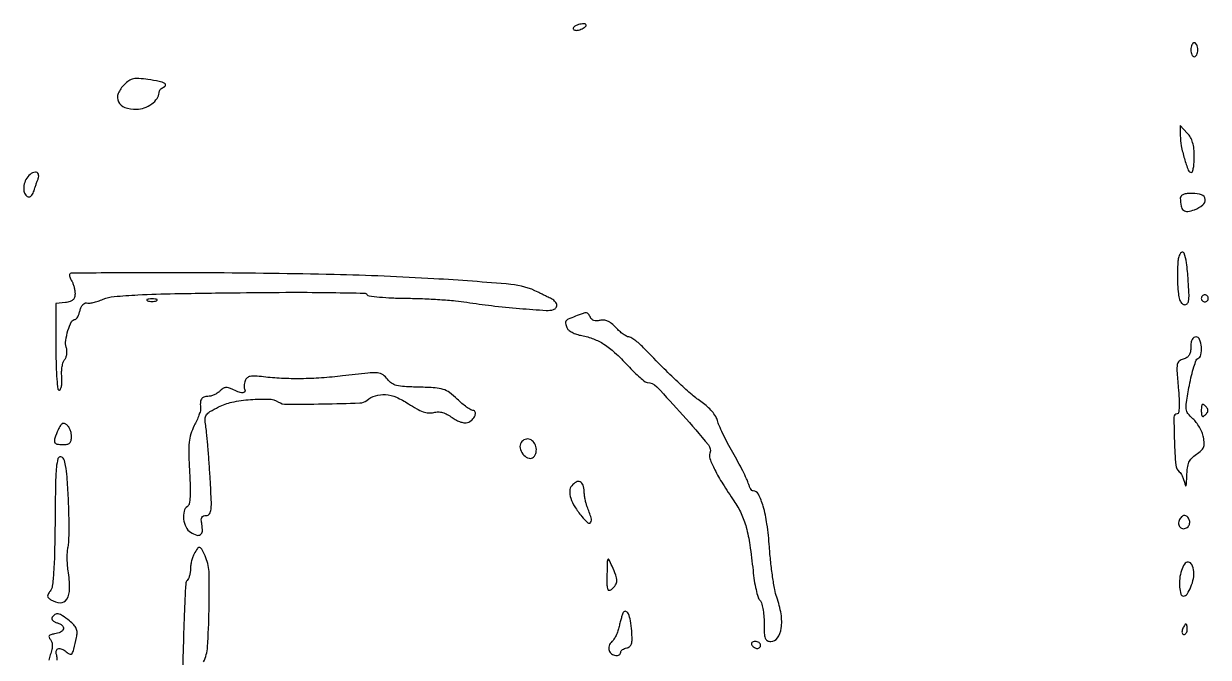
# Model space of a CAD drawing. Extents: x 0 to 5034, y 0 to 2560.
# Drawn here: x 4285.3 to 4624, y 1930.5 to 2111.4 of the extents above; entities that cross this region are included whole.
import ezdxf

# ---------------------------------------------------------------- set-up
doc = ezdxf.new("R2010")
doc.units = 0

msp = doc.modelspace()

# ---------------------------------------------------------------- linework, layer by layer
for points in [[(4443.566376, 2111.046976, 0.042893), (4442.89263, 2110.734737, 0.105889), (4442.489032, 2110.373044, 0.208958), (4442.413051, 2110.028612, 0.208535), (4442.614122, 2109.738486, 0.187554), (4443.587303, 2109.558605, 0.063153), (4444.984396, 2110.012556, 0.08521), (4445.983754, 2110.71149, 0.429507), (4445.97104, 2111.320101, 0.179615), (4445.667814, 2111.442306, 0.035205), (4445.070366, 2111.416769, 0.033302), (4444.34124, 2111.284334, 0.025501)], [(4619, 2104, 0.048028), (4619.073693, 2103.234582, 0.068025), (4619.29375, 2102.5875, 0.088204), (4619.618118, 2102.151477, 0.191087), (4620, 2102, 0.191087), (4620.381882, 2102.151477, 0.088204), (4620.70625, 2102.5875, 0.068025), (4620.926307, 2103.234582, 0.048028), (4621, 2104, 0.048028), (4620.926307, 2104.765418, 0.068025), (4620.70625, 2105.4125, 0.088204), (4620.381882, 2105.848523, 0.191087), (4620, 2106, 0.191087), (4619.618118, 2105.848523, 0.088204), (4619.29375, 2105.4125, 0.068025), (4619.073693, 2104.765418, 0.048028)], [(4314.098737, 2094.098737, 0.095126), (4312.32944, 2091.488638, 0.21785), (4312.382794, 2089.165698, 0.200441), (4314.212248, 2087.550769, 0.082073), (4317.545012, 2087, 0.086711), (4319.783646, 2087.391167, 0.072113), (4321.918874, 2088.529947, 0.07876), (4323.470518, 2090.099473, 0.156887), (4324, 2091.745407, -0.102727), (4324.093288, 2092.194672, -0.068646), (4324.367188, 2092.644893, -0.064995), (4324.772153, 2093.027767, -0.071254), (4325.25, 2093.279762, 0.198984), (4325.86063, 2093.832704, 0.406605), (4325.669446, 2094.390361, 0.068202), (4324.04245, 2094.951198, 0.012002), (4320.848737, 2095.505194, 0.01812), (4318.265212, 2095.794497, 0.070291), (4316.661588, 2095.689997, 0.094965), (4315.407532, 2095.167481, 0.050355)], [(4616, 2079.554581, 0.047134), (4616.285242, 2076.53545, 0.025595), (4617.170453, 2072.911499, 0.017306), (4618.286438, 2069.603418, 0.312304), (4619.158288, 2069, 0.330345), (4619.487218, 2069.243942, 0.027836), (4619.752747, 2070.334158, 0.028384), (4619.939264, 2071.8008, 0.017437), (4620, 2073.541813, 0.026905), (4619.882578, 2075.722371, 0.045772), (4619.521746, 2077.510902, 0.053707), (4618.900508, 2078.989058, 0.061289), (4618, 2080.230375), (4616, 2082.377123)], [(4285.95818, 2066.921859, 0.077329), (4285.384694, 2065.285274, 0.090833), (4285.382188, 2063.6439, 0.122775), (4285.920389, 2062.451449, 0.229533), (4286.851984, 2062, 0.159376), (4287.238966, 2062.126566, 0.064502), (4287.645837, 2062.514062, 0.054984), (4288.009748, 2063.080443, 0.045347), (4288.269915, 2063.75, -0.008968), (4288.514475, 2064.546482, -0.005119), (4288.836914, 2065.5, -0.005111), (4289.181108, 2066.453134, -0.008443), (4289.493535, 2067.25, 0.19577), (4289.498408, 2068.504049, 0.331551), (4288.644549, 2069.024903, 0.153078), (4287.158384, 2068.402947, 0.095098)], [(4616, 2061.581787, 0.044751), (4616.201021, 2059.340271, 0.181242), (4616.891281, 2058.182122, 0.203903), (4618.111274, 2057.841272, 0.057832), (4620.064337, 2058.330386, 0.07754), (4622.445278, 2059.68004, 0.260836), (4623.1021, 2061.277788, 0.285023), (4622.076202, 2062.557929, 0.085176), (4619.5, 2063, 0.026315), (4617.943718, 2062.918036, 0.070051), (4616.866974, 2062.648699, 0.116409), (4616.233261, 2062.19938, 0.182554)], [(4615.533548, 2044.894645, 0.038652), (4615.328061, 2043.615195, 0.010816), (4615.205771, 2041.591254, 0.010843), (4615.166547, 2039.288584, 0.011209), (4615.228193, 2037.011753, 0.01416), (4615.438126, 2034.318963, 0.05236), (4615.794309, 2032.65396, 0.095665), (4616.337868, 2031.673293, 0.1729), (4617.119934, 2031.213477, 0.228176), (4617.92426, 2031.427078, 0.177316), (4618.373231, 2032.226784, 0.051068), (4618.480567, 2034.058347, 0.005813), (4618.25188, 2038.201724, 0.013799), (4617.780132, 2043.186302, 0.066056), (4617.064329, 2045.944949, 0.513203), (4616.288559, 2046.132074, 0.156936)], [(4298.469685, 2039.952254, 0.167136), (4298.40046, 2039.644563, 0.043227), (4298.50104, 2039.138809, 0.039078), (4298.723824, 2038.548418, 0.031286), (4299.05067, 2037.952254, -0.05178), (4299.40429, 2037.239561, -0.026421), (4299.704003, 2036.285174, -0.025936), (4299.911626, 2035.258806, -0.035195), (4299.984687, 2034.316422, -0.070971), (4299.841147, 2033.25719, -0.139342), (4299.397824, 2032.539437, -0.115964), (4298.577582, 2032.080952, -0.041084), (4297.25, 2031.816422), (4294.5, 2031.5), (4294.512599, 2019, 0.005942), (4294.579857, 2013.783032, 0.014251), (4294.785784, 2009.921264, 0.010218), (4295.076987, 2007.082091, 0.465162), (4295.512599, 2006.798326, 0.235417), (4295.874932, 2007.139839, 0.044033), (4296.120761, 2008.047305, 0.03883), (4296.240678, 2009.255654, 0.026753), (4296.196373, 2010.631246, -0.031708), (4296.163957, 2012.084858, -0.031784), (4296.315708, 2013.529724, -0.033492), (4296.61221, 2014.767311, -0.097966), (4297.028991, 2015.534932, 0.088423), (4297.414775, 2016.214479, 0.052079), (4297.633652, 2017.125105, 0.049981), (4297.665205, 2018.112619, 0.05992), (4297.491833, 2019.025731, -0.113702), (4297.330192, 2021.019433, -0.04019), (4297.975902, 2023.829407, -0.036789), (4298.984825, 2026.357232, -0.286877), (4300.012912, 2027, 0.22837), (4300.351861, 2027.163329, 0.042383), (4300.746471, 2027.755243, 0.037902), (4301.125126, 2028.586315, 0.026468), (4301.428474, 2029.571039, -0.046487), (4301.764897, 2030.525698, -0.071549), (4302.240106, 2031.259677, -0.098083), (4302.773474, 2031.671771, -0.20559), (4303.286882, 2031.700941, 0.117322), (4303.973246, 2031.621522, 0.02472), (4305.171772, 2031.824555, 0.024627), (4306.571071, 2032.206529, 0.021171), (4308, 2032.741225, -0.077407), (4311.166021, 2033.535804, -0.010816), (4317.923066, 2034.007901, -0.007608), (4328.535435, 2034.357255, -0.001582), (4347.180578, 2034.62816, -0.002054), (4362.073487, 2034.736221, -0.004558), (4373.424994, 2034.668471, -0.001175), (4382.703907, 2034.506699, -0.25466), (4383.449908, 2034.08105, 0.227909), (4384.048889, 2033.697916, 0.007137), (4387.017849, 2033.380152, 0.01261), (4390.614287, 2033.13836, 0.008249), (4394.769331, 2033.03274, -0.007798), (4399.353989, 2032.920335, -0.006356), (4404.257241, 2032.661105, -0.006428), (4408.766213, 2032.306933, -0.01667), (4412, 2031.90197, 0.010985), (4419.053469, 2030.937106, 0.007552), (4427.085619, 2030.140314, 0.003874), (4434.71673, 2029.559045, 0.097021), (4436.792264, 2029.820184, 0.170178), (4437.553488, 2030.405773, 0.212586), (4437.693266, 2031.277379, 0.143036), (4437.107734, 2032.245247, 0.07753), (4435.940481, 2033.023131, -0.003948), (4435.242314, 2033.35265, -0.001668), (4434.309976, 2033.805567, -0.00165), (4433.317227, 2034.296001, -0.002155), (4432.412627, 2034.751486, 0.095957), (4424.588486, 2036.996627, 0.007343), (4402.616993, 2038.612857, 0.008873), (4374.078144, 2039.783479, 0.004509), (4338.153702, 2040.2948, 0.001308), (4323.043293, 2040.334074, 0.002154), (4310.266174, 2040.278822, 0.000219), (4298.865016, 2040.175414, 0.257681)], [(4320.75, 2032.337719, 0.057986), (4321.320008, 2032.181385, 0.037979), (4322, 2032.12966, 0.037979), (4322.679992, 2032.181385, 0.057986), (4323.25, 2032.337719, 0.174857), (4323.459382, 2032.525001, 0.447206), (4323.398438, 2032.693942, 0.078554), (4322.89144, 2032.810911, 0.017491), (4322, 2032.842105, 0.017491), (4321.10856, 2032.810911, 0.078554), (4320.601562, 2032.693942, 0.447206), (4320.540618, 2032.525001, 0.174857)], [(4622, 2033, 0.099038), (4622.076342, 2032.618362, 0.097945), (4622.29375, 2032.29375, 0.097945), (4622.618362, 2032.076342, 0.099038), (4623, 2032, 0.099038), (4623.381638, 2032.076342, 0.097945), (4623.70625, 2032.29375, 0.097945), (4623.923658, 2032.618362, 0.099038), (4624, 2033, 0.099038), (4623.923658, 2033.381638, 0.097945), (4623.70625, 2033.70625, 0.097945), (4623.381638, 2033.923658, 0.099038), (4623, 2034, 0.099038), (4622.618362, 2033.923658, 0.097945), (4622.29375, 2033.70625, 0.097945), (4622.076342, 2033.381638, 0.099038)], [(4443.036625, 2027.889905, 0.009212), (4440.975893, 2027.022963, 0.125908), (4440.342243, 2026.523894, 0.221833), (4440.203616, 2025.893799, 0.036609), (4440.573013, 2024.670328, 0.133963), (4441.063083, 2024.002049, 0.044796), (4442.084152, 2023.329897, 0.040793), (4443.402741, 2022.755066, 0.03653), (4444.846551, 2022.376333, -0.044376), (4448.255695, 2021.424736, -0.053755), (4451.216761, 2019.92693, -0.042862), (4454.267016, 2017.552848, -0.017048), (4458.036303, 2013.815468, 0.009665), (4459.844269, 2011.96908, 0.013822), (4461.523153, 2010.408356, 0.00966), (4462.965166, 2009.188879, 0.166721), (4463.536303, 2008.978936, -0.199732), (4466.292223, 2007.760987, -0.008208), (4473.775276, 1999.630806, -0.007021), (4481.089157, 1991.181914, -0.272962), (4481.485638, 1988.82317, 0.186645), (4481.489822, 1987.236246, 0.024012), (4482.901157, 1984.073282, 0.022841), (4485.175642, 1980.039144, 0.011547), (4488.384804, 1975.163826, -0.043072), (4490.436669, 1971.573113, -0.04155), (4491.872006, 1967.641087, -0.030694), (4492.927238, 1962.580796, -0.011042), (4493.823941, 1955.2754, 0.013934), (4494.191302, 1952.419255, 0.017774), (4494.696117, 1949.813065, 0.015856), (4495.256732, 1947.693571, 0.124412), (4495.7746, 1946.8254, -0.125361), (4496.249721, 1946.025498, -0.025238), (4496.640039, 1944.403086, -0.025196), (4496.910037, 1942.418917, -0.021219), (4497, 1940.3, 0.010816), (4497.063623, 1937.359332, 0.075087), (4497.339293, 1935.949943, 0.178881), (4497.917514, 1935.259353, 0.130664), (4498.893011, 1935, 0.24703), (4500.852061, 1936.03079, 0.117045), (4501.911156, 1938.769165, 0.075228), (4501.853075, 1942.870225, 0.043741), (4500.624032, 1947.648455, -0.038986), (4500.045277, 1949.813137, -0.00938), (4499.436345, 1953.480037, -0.009575), (4498.895496, 1957.727516, -0.009364), (4498.513051, 1962.024182, 0.017618), (4497.820685, 1968.576234, 0.035859), (4496.730967, 1973.634213, 0.045501), (4495.385347, 1977.054449, 0.283506), (4493.85178, 1978, -0.215385), (4493.532009, 1978.144449, -0.042975), (4493.150405, 1978.660938, -0.038417), (4492.77758, 1979.388343, -0.027495), (4492.470977, 1980.25, 0.038445), (4491.993775, 1981.503572, 0.006924), (4490.897069, 1983.748437, 0.007433), (4489.534091, 1986.346462, 0.006663), (4488.045136, 1989, -0.009167), (4486.559127, 1991.679642, -0.009771), (4485.204777, 1994.356069, -0.009414), (4484.129715, 1996.699626, -0.044048), (4483.658696, 1998.105765, 0.082945), (4483.155985, 1999.292475, 0.034105), (4482.117096, 2000.704266, 0.032388), (4480.763483, 2002.107698, 0.034528), (4479.267149, 2003.292405, -0.025818), (4476.413742, 2005.471862, -0.011541), (4472.882476, 2008.61293, -0.00867), (4468.410343, 2012.926951, -0.003578), (4462.5, 2018.91466, 0.01856), (4461.262737, 2020.095199, 0.02313), (4460.02595, 2021.092425, 0.022292), (4458.935628, 2021.8189, 0.136396), (4458.290469, 2021.998877, -0.129642), (4457.669972, 2022.163128, -0.027216), (4456.716972, 2022.775365, -0.026829), (4455.65854, 2023.629703, -0.0226), (4454.632375, 2024.640665, 0.032899), (4453.390619, 2025.814651, 0.06697), (4452.253658, 2026.524047, 0.084068), (4451.153717, 2026.812368, 0.086312), (4450.030734, 2026.718288, -0.052527), (4449.090167, 2026.575346, -0.088761), (4448.30194, 2026.679354, -0.109), (4447.709055, 2027.023079, -0.115978), (4447.33184, 2027.577623, 0.06792), (4446.817667, 2028.514264, 0.218519), (4446.209762, 2028.848618, 0.10327), (4445.243466, 2028.719108, 0.010188)], [(4619, 2019.116631, -0.04192), (4618.883499, 2017.729506, -0.097574), (4618.515601, 2016.758332, -0.115748), (4617.855187, 2016.100184, -0.074495), (4616.856974, 2015.672849, 0.110503), (4615.683288, 2015.067931, 0.17604), (4615.12228, 2014.102229, 0.061815), (4615.022351, 2012.26364, 0.005299), (4615.398675, 2007.556217, -0.009404), (4615.629014, 2004.343046, -0.023312), (4615.643498, 2001.98392, -0.025187), (4615.494556, 2000.348811, -0.373436), (4615.092656, 2000, 0.414037), (4614.184331, 1999.092223, 0.00902), (4614.304247, 1992.21501, 0.011167), (4614.698028, 1985.410587, 0.199527), (4615.678226, 1983.5, -0.077175), (4616.162128, 1982.94139, -0.031894), (4616.639459, 1982.059375, -0.030609), (4617.039818, 1981.030466, -0.034459), (4617.293077, 1980, 0.09318), (4617.470611, 1979.525361, 0.661124), (4617.641919, 1979.549723, 0.049702), (4617.785256, 1980.427337, 0.0083), (4617.863818, 1982.13499, -0.022064), (4618.047067, 1984.623915, -0.072755), (4618.473558, 1986.208828, -0.093415), (4619.268114, 1987.38427, -0.052562), (4620.606441, 1988.477786, 0.037701), (4621.952278, 1989.512425, 0.112926), (4622.617698, 1990.454181, 0.110301), (4622.815855, 1991.605022, 0.035075), (4622.607511, 1993.342796, 0.050341), (4622.200446, 1994.706691, 0.03204), (4621.472292, 1996.196182, 0.032044), (4620.560001, 1997.580106, 0.050436), (4619.593033, 1998.622931, -0.046979), (4618.187096, 2000.118336, -0.139754), (4617.666533, 2001.410487, -0.067928), (4617.723528, 2003.285747, -0.005563), (4618.589402, 2008.122077, -0.011472), (4619.200663, 2010.972754, -0.017137), (4619.876521, 2013.429696, -0.012222), (4620.541844, 2015.390284, -0.228204), (4620.997439, 2015.83248, 0.270651), (4621.88626, 2016.845047, 0.068168), (4622.013214, 2019.124193, 0.070826), (4621.523673, 2021.29403, 0.311387), (4620.5, 2022, 0.149326), (4619.856873, 2021.803548, 0.125192), (4619.380056, 2021.269439, 0.083999), (4619.090948, 2020.373356, 0.036137)], [(4376.5, 2010.851748, -0.012714), (4370.447353, 2010.286632, -0.013931), (4364.555654, 2010.051955, -0.014669), (4358.981539, 2010.148874, -0.018987), (4353.885829, 2010.581474, 0.0146), (4351.45833, 2010.809023, 0.067616), (4350.055741, 2010.709613, 0.127528), (4349.192391, 2010.282435, 0.123429), (4348.632585, 2009.484915, 0.042993), (4348.42965, 2008.780448, 0.041204), (4348.346403, 2008.041485, 0.044107), (4348.385214, 2007.376957, 0.102123), (4348.555773, 2006.909758, -0.313008), (4348.52424, 2006.316717, -0.241761), (4347.920966, 2006.035238, -0.078806), (4346.572857, 2006.301704, -0.034756), (4344.910649, 2007.047819, 0.04955), (4343.883481, 2007.472898, 0.109188), (4343.041046, 2007.536914, 0.110265), (4342.255404, 2007.240019, 0.051155), (4341.404962, 2006.547819, -0.053212), (4340.670835, 2005.955282, -0.038485), (4339.745297, 2005.454672, -0.039107), (4338.77989, 2005.112398, -0.065729), (4337.928571, 2005, 0.092349), (4336.815176, 2004.792589, 0.171162), (4336.124703, 2004.202235, 0.122102), (4335.817992, 2003.141073, 0.037065), (4335.878264, 2001.455061, -0.103492), (4335.819026, 2000.842584, -0.013982), (4335.397494, 1999.614447, -0.01563), (4334.804118, 1998.17028, -0.012594), (4334.07979, 1996.656503, 0.041789), (4333.104474, 1994.269891, 0.050238), (4332.613436, 1991.896682, 0.032883), (4332.494942, 1988.77146, 0.007937), (4332.721347, 1983.595936, -0.007585), (4332.91115, 1979.32585, -0.02186), (4332.868297, 1976.363236, -0.02639), (4332.642683, 1974.338021, -0.216676), (4332.138303, 1973.585476, 0.199378), (4331.159952, 1972.225522, 0.088158), (4331.037882, 1969.974366, 0.082815), (4331.714456, 1967.681561, 0.141012), (4333.040677, 1966.20667, 0.057144), (4334.768277, 1965.384715, 0.240885), (4335.869663, 1965.543121, 0.235302), (4336.402999, 1966.535858, 0.054975), (4336.249313, 1968.476133, -0.03232), (4336.094142, 1969.718409, -0.131642), (4336.245619, 1970.457575, -0.194106), (4336.70243, 1970.861019, -0.085205), (4337.512076, 1971, 0.250905), (4338.424443, 1971.488592, 0.123906), (4338.876947, 1972.764063, 0.035438), (4338.941162, 1975.493664, 0.003271), (4338.576863, 1982.25, 0.002847), (4338.276291, 1986.79029, 0.003253), (4337.935825, 1991.12933, 0.002943), (4337.601339, 1994.807153, 0.018394), (4337.35012, 1996.679634, -0.041979), (4337.187116, 1998.565017, -0.152472), (4337.538702, 1999.700473, -0.108327), (4338.553688, 2000.65, -0.016135), (4341.01946, 2002.009928, -0.067834), (4344.858446, 2003.351886, -0.029873), (4350.1958, 2004.109999, -0.02759), (4355.35449, 2004.245192, -0.131909), (4358.150587, 2003.406932, 0.140115), (4360.450415, 2002.757649, 0.003902), (4370.887009, 2002.873115, 0.003511), (4381.402793, 2003.145407, 0.162218), (4383.396025, 2003.883272, -0.095048), (4385.909634, 2005.213205, -0.09461), (4388.74117, 2005.521539, -0.079657), (4391.880333, 2004.756088, -0.046752), (4395.29668, 2002.926877, 0.018116), (4397.667617, 2001.477167, 0.044646), (4399.525849, 2000.639886, 0.061457), (4401.090817, 2000.30413, 0.083817), (4402.526508, 2000.417297, -0.064633), (4403.808321, 2000.567721, -0.063431), (4405.094621, 2000.387816, -0.056415), (4406.418915, 1999.861385, -0.036407), (4407.815596, 1998.978215, 0.037215), (4409.020503, 1998.219029, 0.042882), (4410.270193, 1997.687522, 0.047886), (4411.401817, 1997.433609, 0.12348), (4412.227285, 1997.533723, 0.098898), (4413.487047, 1998.329797, 0.098377), (4414.347129, 1999.550081, 0.185005), (4414.398631, 2000.540411, 0.324987), (4413.766222, 2001, -0.137486), (4413.123672, 2001.180087, -0.019037), (4411.956546, 2001.952423, -0.020632), (4410.616645, 2003.000754, -0.016153), (4409.250018, 2004.242292, 0.031161), (4407.071562, 2006.105198, 0.085948), (4405.280509, 2007.023342, 0.060619), (4402.945612, 2007.450963, 0.010067), (4398.372709, 2007.633576, -0.008983), (4394.193274, 2007.791398, -0.047495), (4391.929496, 2008.134988, -0.088608), (4390.483445, 2008.784747, -0.090428), (4389.363594, 2009.891284, 0.096371), (4388.041458, 2011.167264, 0.125899), (4386.454992, 2011.701831, 0.04478), (4383.727837, 2011.660994, 0.003513)], [(4622, 2001, 0.018208), (4622.04368, 1999.800928, 0.180052), (4622.25, 1999.35, 0.354955), (4622.601187, 1999.313616, 0.051663), (4623.2, 1999.8, 0.049631), (4623.734592, 2000.452741, 0.147822), (4623.9, 2001, 0.147822), (4623.734592, 2001.547259, 0.049631), (4623.2, 2002.2, 0.051663), (4622.601187, 2002.686384, 0.354955), (4622.25, 2002.65, 0.180052), (4622.04368, 2002.199072, 0.018208)], [(4295.156954, 1995.445131, 0.018007), (4294.179259, 1993.076846, 0.167886), (4294.154392, 1991.988074, 0.274096), (4294.802926, 1991.412446, 0.047752), (4296.5, 1991.25, 0.044977), (4297.730864, 1991.360945, 0.139289), (4298.472537, 1991.725256, 0.152782), (4298.872195, 1992.400843, 0.057809), (4299, 1993.502555, 0.05237), (4298.900829, 1994.446799, 0.042585), (4298.60548, 1995.420845, 0.044188), (4298.171648, 1996.279481, 0.080652), (4297.656954, 1996.86974, 0.088935), (4296.941839, 1997.274756, 0.217293), (4296.352757, 1997.221585, 0.130513), (4295.798993, 1996.67649, 0.026556)], [(4427.360232, 1991.496365, 0.173993), (4427.323969, 1989.83857, 0.113401), (4428.332374, 1988.188288, 0.137535), (4429.809837, 1987.336258, 0.264722), (4431.086637, 1987.686637, 0.145732), (4431.81379, 1989.030522, 0.116594), (4431.771472, 1990.683497, 0.120539), (4431.001054, 1992.101631, 0.162141), (4429.735492, 1992.812423, 0.093112), (4429.022422, 1992.815679, 0.081389), (4428.319374, 1992.564179, 0.081469), (4427.73394, 1992.101757, 0.09359)], [(4294.273316, 1969.461552, -0.003715), (4294.139393, 1960.721332, -0.011637), (4293.869052, 1954.851715, -0.011915), (4293.488623, 1950.778488, -0.144944), (4292.877558, 1949.352467, 0.036354), (4292.295032, 1948.536583, 0.157431), (4292.15819, 1947.965223, 0.18235), (4292.389212, 1947.471893, 0.052029), (4293.064302, 1946.939097, 0.130032), (4295.763432, 1946.087697, 0.276094), (4297.625296, 1947.085157, 0.138216), (4298.449881, 1950.117431, 0.035374), (4298.040062, 1955.236023, -0.019649), (4297.83368, 1957.082319, -0.016994), (4297.759513, 1959.030997, -0.017326), (4297.81372, 1960.802362, -0.046768), (4298.012441, 1962.043947, 0.055798), (4298.231416, 1963.590052, 0.006224), (4298.291164, 1967.153582, 0.007508), (4298.245618, 1971.410203, 0.006021), (4298.072634, 1975.989524, 0.004998), (4297.712422, 1982.006457, 0.02691), (4297.30826, 1985.259732, 0.052272), (4296.773692, 1987.105834, 0.254344), (4295.96006, 1987.772394, 0.391754), (4295.108487, 1987.240257, 0.043443), (4294.662861, 1984.773013, 0.018755), (4294.403827, 1980.011957, 0.002239)], [(4441.999349, 1979.499216, 0.166593), (4441.421647, 1977.976306, 0.087375), (4441.711518, 1975.9471, 0.062184), (4442.863567, 1973.502558, 0.031678), (4444.861858, 1970.75, 0.033356), (4446.626323, 1968.885985, 0.483966), (4447.405623, 1969.008022, 0.206986), (4447.54078, 1970.281013, 0.017071), (4446.414511, 1973.5, -0.029275), (4446.111393, 1974.439237, -0.016015), (4445.845358, 1975.619958, -0.015914), (4445.651179, 1976.840547, -0.024373), (4445.568577, 1977.908367, 0.075082), (4445.248399, 1979.684511, 0.208776), (4444.411982, 1980.600772, 0.236672), (4443.259659, 1980.548295, 0.092203)], [(4615.650663, 1969.532025, 0.143266), (4615.553254, 1968.344037, 0.195237), (4616.143494, 1967.45945, 0.200375), (4617.168899, 1967.250251, 0.14887), (4618.2, 1967.8, 0.156338), (4618.667452, 1968.708441, 0.128355), (4618.568647, 1969.800279, 0.133921), (4617.957095, 1970.671891, 0.174932), (4617.047972, 1971, 0.143622), (4616.687668, 1970.894325, 0.059939), (4616.29349, 1970.568782, 0.052535), (4615.927926, 1970.093619, 0.046129)], [(4452.081219, 1954.127555, 0.006626), (4452.075511, 1951.064782, 0.080094), (4452.275523, 1949.908164, 0.373342), (4452.738029, 1949.64022, 0.126462), (4453.5, 1950, 0.078015), (4454.516883, 1951.153911, 0.141199), (4454.86937, 1952.352152, 0.089521), (4454.59337, 1953.931497, 0.019458), (4453.536115, 1956.5, 0.008238), (4452.61045, 1958.436638, 0.588991), (4452.324652, 1958.449186, 0.13266), (4452.151536, 1957.861182, 0.001857)], [(4616.32391, 1955.295444, 0.050818), (4615.823394, 1952.959031, 0.047126), (4615.785892, 1950.508558, 0.052098), (4616.145694, 1948.564221, 0.33242), (4616.900571, 1948, 0.255485), (4617.930744, 1948.563146, 0.043515), (4619.007206, 1950.614362, 0.045292), (4619.769084, 1953.027743, 0.090332), (4619.839108, 1955.022431, 0.070565), (4619.27184, 1956.951659, 0.273104), (4618.29051, 1957.638576, 0.270567), (4617.206641, 1957.11371, 0.069804)], [(4456.730465, 1943.337132, 0.053267), (4456.498461, 1942.828318, 0.009096), (4456.180379, 1941.811518, 0.009831), (4455.850703, 1940.5983, 0.008625), (4455.553318, 1939.319098, -0.030185), (4455.190976, 1938.017559, -0.028122), (4454.667461, 1936.737062, -0.029265), (4454.071477, 1935.653456, -0.079345), (4453.495162, 1934.995985, 0.074798), (4453.010077, 1934.45258, 0.066949), (4452.684006, 1933.77015, 0.070018), (4452.560086, 1933.057774, 0.100039), (4452.66643, 1932.426887, 0.148313), (4453.382456, 1931.505983, 0.117154), (4454.559175, 1931.033, 0.162414), (4455.572592, 1931.210169, 0.275603), (4456, 1931.926676, -0.163716), (4456.127579, 1932.305868, -0.073181), (4456.508095, 1932.678991, -0.061002), (4457.067955, 1932.990418, -0.048921), (4457.729684, 1933.186458, 0.130444), (4458.567949, 1933.591052, 0.144828), (4459.054941, 1934.344112, 0.073663), (4459.239882, 1935.662923, 0.015262), (4459.150056, 1938.009783, 0.024614), (4458.803483, 1940.93333, 0.064869), (4458.187885, 1942.946403, 0.207491), (4457.45766, 1943.606888, 0.354489)], [(4616.638374, 1938.5, 0.055937), (4616.488865, 1937.925634, 0.100118), (4616.516384, 1937.440625, 0.147206), (4616.710807, 1937.122486, 0.184534), (4617.031385, 1937, 0.152681), (4617.400789, 1937.115494, 0.098158), (4617.715469, 1937.440625, 0.08088), (4617.92777, 1937.926468, 0.062722), (4618, 1938.5, 0.024748), (4617.971531, 1939.074824, 0.039339), (4617.884553, 1939.559375, 0.046727), (4617.758929, 1939.903916, 0.289661), (4617.606989, 1940, 0.222225), (4617.420671, 1939.912889, 0.030693), (4617.160341, 1939.559375, 0.030395), (4616.887494, 1939.074558, 0.02136)], [(4493.5, 1934, 0.06081), (4493.806203, 1933.617485, 0.051032), (4494.2129, 1933.29375, 0.053229), (4494.653442, 1933.073302, 0.089642), (4495.059017, 1933, 0.105429), (4495.418051, 1933.076556, 0.099231), (4495.723586, 1933.29375, 0.096318), (4495.928382, 1933.618268, 0.092995), (4496, 1934, 0.153634), (4495.879982, 1934.381379, 0.097988), (4495.542039, 1934.70625, 0.080552), (4495.037096, 1934.925455, 0.062283), (4494.440983, 1935, 0.066118), (4493.889346, 1934.926733, 0.138808), (4493.521475, 1934.70625, 0.191142), (4493.392057, 1934.379648, 0.139169)]]:
    msp.add_lwpolyline(points, format="xyb", close=True)
for points in [[(4336.730432, 1929.188288, 0.098649), (4337.864653, 1933.459667, 0.010081), (4338.313895, 1943.967238, 0.010254), (4338.335537, 1954.474841, 0.09518), (4337.401006, 1958.897606, 0.014186), (4336.345015, 1961.222219, 0.198024), (4335.670548, 1961.819815, 0.332017), (4334.993945, 1961.605258, 0.03281), (4334.035184, 1960.065741, 0.040436), (4333.638271, 1959.153941, 0.023378), (4333.304085, 1958.004735, 0.02325), (4333.075113, 1956.812566, 0.035831), (4333, 1955.765741, -0.03622), (4332.929198, 1954.789629, -0.034047), (4332.718098, 1953.813035, -0.03589), (4332.409196, 1952.973842, -0.090482), (4332.040334, 1952.440334, 0.186654), (4331.625907, 1951.503113, 0.001318), (4331.23211, 1942.687623, 0.004627), (4330.890224, 1932.252523, 0.002552), (4330.655443, 1919.490334, -0.000172)], [(4294.844817, 1929.633806, 0.027015), (4294.813903, 1930.73207, 0.071182), (4294.639232, 1931.497764, -0.191295), (4294.65045, 1932.463563, -0.275268), (4295.317018, 1932.963934, -0.146519), (4296.525593, 1932.738674, -0.077696), (4297.767217, 1931.832783, 0.127924), (4298.562345, 1931.365907, 0.336812), (4299.140864, 1931.592485, 0.077465), (4299.634058, 1932.781715, 0.005907), (4300.417175, 1936.176871, 0.053663), (4300.57144, 1937.604296, 0.10238), (4300.339097, 1938.729554, 0.0899), (4299.651041, 1939.763918, 0.034508), (4298.365839, 1940.926871, 0.018752), (4296.389481, 1942.364892, 0.097649), (4295.152426, 1942.883307, 0.192141), (4294.243081, 1942.720184, 0.115527), (4293.458401, 1941.932692, 0.192764), (4293.379593, 1941.480952, 0.133411), (4293.618837, 1941.0139, 0.091429), (4294.165713, 1940.59834, 0.052966), (4294.940276, 1940.305367, -0.104124), (4296.324461, 1939.613913, -0.297902), (4296.648132, 1938.640321, -0.221552), (4295.867265, 1937.702187, -0.073856), (4294.113298, 1937.1728, 0.029137), (4293.058154, 1936.954578, 0.17087), (4292.598307, 1936.639529, 0.268279), (4292.550966, 1936.200613, 0.069098), (4292.941212, 1935.570835, -0.098612), (4293.355222, 1934.805985, -0.076234), (4293.494709, 1933.866355, -0.056906), (4293.354762, 1932.690785, -0.025818), (4292.920236, 1931.201034, 0.030422), (4292.503732, 1929.722601, 0.049501)]]:
    msp.add_lwpolyline(points, format="xyb")

doc.saveas('drawing.dxf')
